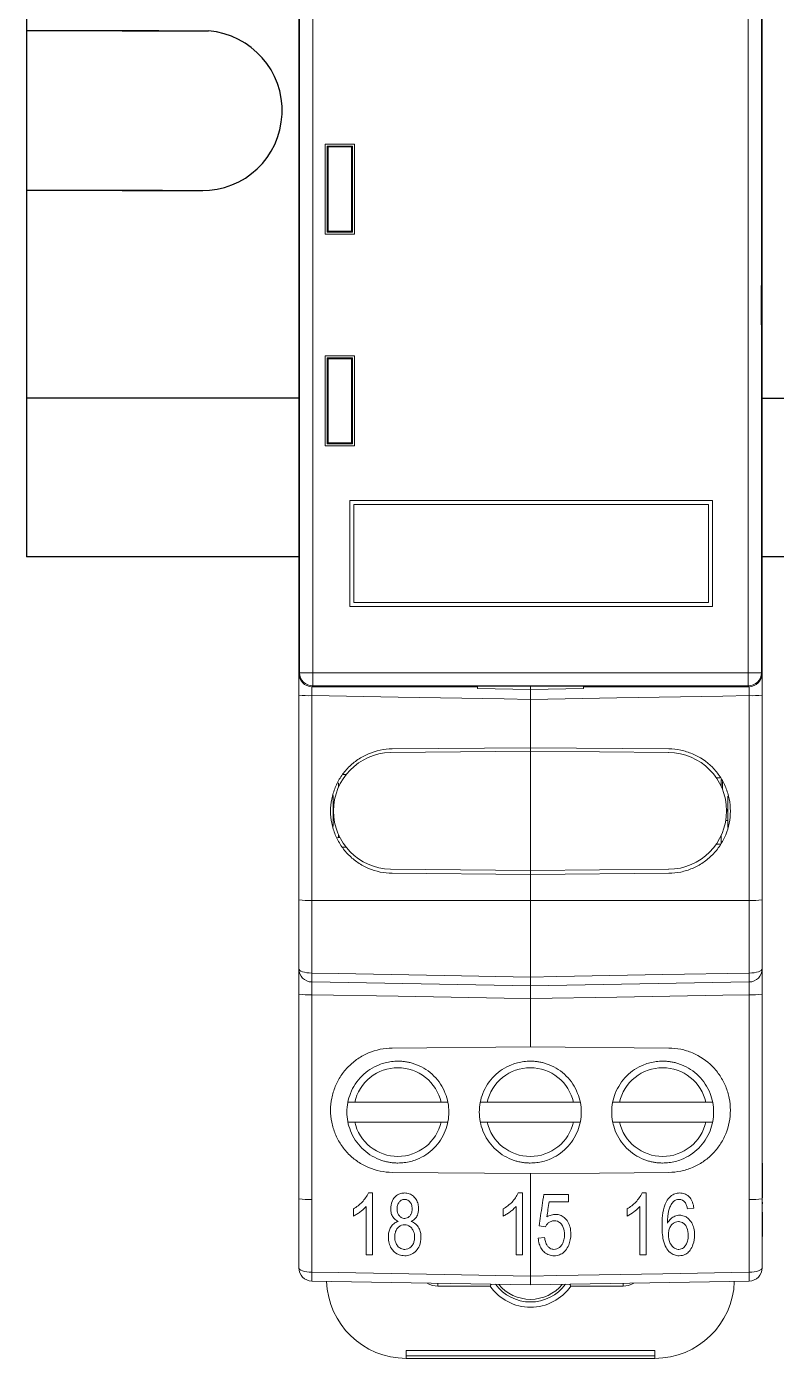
# Model space of a CAD drawing. Header units: millimetres. Extents: x -72 to 2978, y -1067 to 2817.
# Drawn here: x 61.5 to 89.8, y 1935.6 to 1985.9 of the extents above; entities that cross this region are included whole.
import ezdxf

# ---------------------------------------------------------------- set-up
doc = ezdxf.new("R2010")
doc.units = ezdxf.units.MM

msp = doc.modelspace()

# ---------------------------------------------------------------- linework, layer by layer
at = {"color": 7, "linetype": 'Continuous', "lineweight": 15}
for p, q in [((71.781, 2005.228), (71.781, 1961.428)), ((71.781, 2005.084), (71.781, 1961.572)), ((71.81, 1961.457), (71.81, 2005.199)), ((72.31, 2005.199), (72.31, 1961.457)), ((88.752, 1961.457), (88.752, 2005.199)), ((89.252, 2005.199), (89.252, 1961.457)), ((89.281, 1961.428), (89.281, 2005.228)), ((89.281, 1961.572), (89.281, 2005.084)), ((72.781, 1978.028), (72.781, 1981.428)), ((72.781, 1981.428), (73.881, 1981.428)), ((72.891, 1981.318), (72.856, 1981.353)), ((72.856, 1981.353), (72.856, 1978.103)), ((73.806, 1981.353), (72.856, 1981.353)), ((72.891, 1981.318), (72.891, 1978.138)), ((73.771, 1981.318), (72.891, 1981.318)), ((73.771, 1981.318), (73.806, 1981.353)), ((73.771, 1978.138), (73.771, 1981.318)), ((73.806, 1978.103), (73.806, 1981.353)), ((73.881, 1981.428), (73.881, 1978.028)), ((73.881, 1978.028), (72.781, 1978.028)), ((72.891, 1978.138), (72.856, 1978.103)), ((72.856, 1978.103), (73.806, 1978.103)), ((72.891, 1978.138), (73.771, 1978.138)), ((73.771, 1978.138), (73.806, 1978.103)), ((72.781, 1973.428), (73.881, 1973.428)), ((72.781, 1970.028), (72.781, 1973.428)), ((72.891, 1973.318), (72.856, 1973.353)), ((73.806, 1973.353), (72.856, 1973.353)), ((72.856, 1973.353), (72.856, 1970.103)), ((73.771, 1973.318), (72.891, 1973.318)), ((72.891, 1973.318), (72.891, 1970.138)), ((73.771, 1973.318), (73.806, 1973.353)), ((73.771, 1970.138), (73.771, 1973.318)), ((73.806, 1970.103), (73.806, 1973.353)), ((73.881, 1973.428), (73.881, 1970.028)), ((73.881, 1970.028), (72.781, 1970.028)), ((72.891, 1970.138), (72.856, 1970.103)), ((72.856, 1970.103), (73.806, 1970.103)), ((72.891, 1970.138), (73.771, 1970.138)), ((73.771, 1970.138), (73.806, 1970.103)), ((87.41, 1967.957), (73.71, 1967.957)), ((73.71, 1967.957), (73.71, 1963.957)), ((87.26, 1967.807), (73.86, 1967.807)), ((73.86, 1967.807), (73.86, 1964.107)), ((87.26, 1964.107), (87.26, 1967.807)), ((87.41, 1963.957), (87.41, 1967.957)), ((73.71, 1963.957), (87.41, 1963.957)), ((73.86, 1964.107), (87.26, 1964.107)), ((71.781, 1961.428), (71.81, 1961.457)), ((72.31, 1961.457), (71.81, 1961.457)), ((72.31, 1961.457), (88.752, 1961.457)), ((72.31, 1960.957), (72.31, 1961.457)), ((89.252, 1961.457), (88.752, 1961.457)), ((88.752, 1960.957), (88.752, 1961.457)), ((89.252, 1961.457), (89.281, 1961.428)), ((72.31, 1960.957), (72.281, 1960.928)), ((72.281, 1960.928), (78.531, 1960.928)), ((88.752, 1960.957), (72.31, 1960.957)), ((78.325, 1960.948), (78.325, 1960.938)), ((82.737, 1960.948), (78.325, 1960.948)), ((78.325, 1960.938), (78.325, 1960.948)), ((78.325, 1960.938), (78.531, 1960.938)), ((78.531, 1960.863), (78.531, 1960.948)), ((80.531, 1960.828), (78.531, 1960.863)), ((80.531, 1960.948), (80.531, 1960.828)), ((82.531, 1960.863), (80.531, 1960.828)), ((82.531, 1960.948), (82.531, 1960.863)), ((82.531, 1960.938), (82.737, 1960.938)), ((82.531, 1960.928), (88.781, 1960.928)), ((82.737, 1960.938), (82.737, 1960.948)), ((82.737, 1960.938), (82.737, 1960.948)), ((88.781, 1960.928), (88.752, 1960.957)), ((71.781, 1952.879), (71.781, 1960.608)), ((72.272, 1960.59), (72.272, 1952.855)), ((80.531, 1960.446), (80.531, 1958.623)), ((88.79, 1952.855), (88.79, 1960.59)), ((89.281, 1960.608), (89.281, 1952.879)), ((80.531, 1958.623), (75.31, 1958.578)), ((80.531, 1958.623), (85.751, 1958.578)), ((75.238, 1958.442), (80.531, 1958.488)), ((80.531, 1958.488), (80.531, 1953.984)), ((80.531, 1958.488), (85.75, 1958.443)), ((73.45, 1957.612), (73.569, 1957.61)), ((87.548, 1957.488), (87.679, 1957.488)), ((87.731, 1957.169), (87.731, 1957.417)), ((73.081, 1956.814), (73.081, 1955.64)), ((87.981, 1955.614), (87.981, 1956.79)), ((87.908, 1955.877), (87.981, 1955.878)), ((73.335, 1955.228), (73.237, 1955.228)), ((87.731, 1954.995), (87.731, 1955.303)), ((73.571, 1954.862), (73.44, 1954.86)), ((87.721, 1954.984), (87.548, 1954.984)), ((75.244, 1954.03), (80.531, 1953.984)), ((80.531, 1953.833), (75.31, 1953.878)), ((80.531, 1953.984), (85.75, 1954.029)), ((80.531, 1953.833), (85.751, 1953.878)), ((80.531, 1953.833), (80.531, 1952.848)), ((71.781, 1950.272), (71.781, 1952.879)), ((72.272, 1952.855), (80.531, 1952.848)), ((72.272, 1952.855), (72.272, 1950.109)), ((88.79, 1952.855), (80.531, 1952.848)), ((80.531, 1952.848), (80.531, 1949.96)), ((88.79, 1950.109), (88.79, 1952.855)), ((89.281, 1952.879), (89.281, 1950.272)), ((80.531, 1949.628), (72.272, 1949.772)), ((88.79, 1949.772), (80.531, 1949.628)), ((71.781, 1941.579), (71.781, 1949.308)), ((72.272, 1949.29), (72.272, 1941.555)), ((80.531, 1949.146), (80.531, 1947.323)), ((88.79, 1941.555), (88.79, 1949.29)), ((89.281, 1949.308), (89.281, 1941.579)), ((80.531, 1947.323), (75.31, 1947.278)), ((80.531, 1947.323), (85.751, 1947.278)), ((73.891, 1945.232), (77.156, 1945.232)), ((78.891, 1945.232), (82.156, 1945.232)), ((83.891, 1945.232), (87.156, 1945.232)), ((77.156, 1944.482), (73.891, 1944.482)), ((82.156, 1944.482), (78.891, 1944.482)), ((87.156, 1944.482), (83.891, 1944.482)), ((80.531, 1942.533), (75.31, 1942.578)), ((80.531, 1942.533), (80.531, 1941.548)), ((89.291, 1942.955), (89.281, 1942.955)), ((89.291, 1942.922), (89.281, 1942.922)), ((89.291, 1941.622), (89.291, 1942.922)), ((71.781, 1938.972), (71.781, 1941.579)), ((72.272, 1941.555), (72.272, 1938.809)), ((74.407, 1941.801), (74.563, 1941.801)), ((80.068, 1941.801), (80.224, 1941.801)), ((80.531, 1941.548), (80.531, 1938.66)), ((81.965, 1941.741), (81.965, 1941.471)), ((84.743, 1941.801), (84.899, 1941.801)), ((88.79, 1938.809), (88.79, 1941.555)), ((89.291, 1941.622), (89.281, 1941.622)), ((89.291, 1941.606), (89.281, 1941.606)), ((89.291, 1941.588), (89.281, 1941.588)), ((89.281, 1941.579), (89.281, 1938.972)), ((86.7, 1941.231), (86.46, 1941.201)), ((89.291, 1941.459), (89.281, 1941.459)), ((89.291, 1941.395), (89.281, 1941.395)), ((89.291, 1941.105), (89.281, 1941.105)), ((89.291, 1941.072), (89.281, 1941.072)), ((89.291, 1941.395), (89.291, 1941.459)), ((89.291, 1940.162), (89.291, 1941.072)), ((81.094, 1940.522), (80.854, 1940.557)), ((80.824, 1940.09), (81.064, 1940.12)), ((89.291, 1940.162), (89.281, 1940.162)), ((89.291, 1940.101), (89.281, 1940.101)), ((89.291, 1939.756), (89.281, 1939.756)), ((89.291, 1939.658), (89.281, 1939.658)), ((74.563, 1939.46), (74.323, 1939.46)), ((80.224, 1939.46), (79.984, 1939.46)), ((84.899, 1939.46), (84.659, 1939.46)), ((89.291, 1939.431), (89.281, 1939.431)), ((80.531, 1938.328), (72.272, 1938.472)), ((79.008, 1938.283), (77.031, 1938.283)), ((88.79, 1938.472), (80.531, 1938.328)), ((84.031, 1938.283), (82.054, 1938.283)), ((75.831, 1935.853), (85.231, 1935.853)), ((75.831, 1935.653), (75.831, 1935.853)), ((85.231, 1935.653), (75.831, 1935.653)), ((75.831, 1935.653), (75.831, 1935.553)), ((85.231, 1935.553), (75.831, 1935.553)), ((85.231, 1935.653), (85.231, 1935.853)), ((85.231, 1935.653), (85.231, 1935.553))]:
    msp.add_line(p, q, dxfattribs=at)
at = {"color": 6}
for p, q in [((61.501, 1994.828), (61.501, 1965.828)), ((71.781, 1971.828), (61.501, 1971.828)), ((71.781, 1965.828), (61.501, 1965.828))]:
    msp.add_line(p, q, dxfattribs=at)
at = {"color": 6, "linetype": 'ByBlock'}
for p, q in [((66.499, 1985.7), (61.501, 1985.7)), ((66.499, 1985.7), (68.373, 1985.7)), ((66.635, 1979.668), (61.501, 1979.668)), ((65.11, 1979.668), (68.161, 1979.668)), ((89.281, 1971.828), (95.435, 1971.828)), ((95.435, 1965.828), (89.281, 1965.828))]:
    msp.add_line(p, q, dxfattribs=at)
for p, q in [((65.11, 1985.7), (67.889, 1985.7)), ((71.781, 1976.084), (71.781, 1970.084)), ((89.281, 1970.084), (89.252, 1976.084))]:
    msp.add_line(p, q)
at = {"color": 102, "linetype": 'Continuous', "lineweight": 15}
for p, q in [((80.531, 1958.623), (80.531, 1958.488)), ((73.277, 1957.302), (73.277, 1957.127)), ((87.784, 1957.044), (87.784, 1957.344)), ((73.277, 1955.349), (73.277, 1955.228)), ((80.531, 1953.984), (80.531, 1953.833)), ((75.712, 1941.552), (75.843, 1941.552)), ((86.205, 1941.553), (86.095, 1941.553)), ((77.031, 1938.283), (77.031, 1938.389)), ((84.031, 1938.389), (84.031, 1938.283))]:
    msp.add_line(p, q, dxfattribs=at)
at = {"color": 7, "linetype": 'Continuous', "lineweight": 15, "flags": 128}
for points in [[(80.531, 1960.446), (79.531, 1960.464), (75.532, 1960.533), (72.272, 1960.59)], [(88.79, 1960.59), (87.79, 1960.573), (83.791, 1960.503), (80.531, 1960.446)], [(72.272, 1950.109), (72.176, 1950.112), (72.084, 1950.122), (71.999, 1950.137), (71.924, 1950.158), (71.863, 1950.182), (71.818, 1950.21), (71.79, 1950.241), (71.781, 1950.272)], [(72.272, 1950.109), (73.272, 1950.091), (77.271, 1950.018), (80.531, 1949.96)], [(80.531, 1949.96), (81.531, 1949.978), (85.53, 1950.05), (88.79, 1950.109)], [(89.281, 1950.272), (89.272, 1950.241), (89.244, 1950.21), (89.198, 1950.182), (89.138, 1950.158), (89.063, 1950.137), (88.978, 1950.122), (88.886, 1950.112), (88.79, 1950.109)], [(80.531, 1949.146), (79.531, 1949.164), (75.532, 1949.233), (72.272, 1949.29)], [(88.79, 1949.29), (87.79, 1949.273), (83.791, 1949.203), (80.531, 1949.146)], [(80.531, 1942.533), (83.14, 1942.555), (85.751, 1942.578)], [(72.272, 1938.809), (72.176, 1938.812), (72.084, 1938.822), (71.999, 1938.837), (71.924, 1938.858), (71.863, 1938.882), (71.818, 1938.91), (71.79, 1938.941), (71.781, 1938.972)], [(72.272, 1938.809), (73.272, 1938.791), (77.271, 1938.718), (80.531, 1938.66)], [(80.531, 1938.66), (81.531, 1938.678), (85.53, 1938.75), (88.79, 1938.809)], [(88.79, 1938.809), (88.886, 1938.812), (88.978, 1938.822), (89.063, 1938.837), (89.138, 1938.858), (89.198, 1938.882), (89.244, 1938.91), (89.272, 1938.941), (89.281, 1938.972)]]:
    msp.add_lwpolyline(points, dxfattribs=at)
at = {"color": 6, "linetype": 'ByBlock'}
msp.add_arc((68.131, 1982.689), 3.021, 269.4277, 85.4019, dxfattribs=at)
at = {"color": 7, "linetype": 'Continuous', "lineweight": 15}
for centre, radius, start, end in [((72.31, 1961.457), 0.5, 180.0016, 269.9983), ((88.752, 1961.457), 0.5, 270.0017, 359.9984), ((72.151, 1964.012), 3.424, 263.7965, 272.0287), ((88.911, 1964.012), 3.424, 267.9713, 276.2035), ((85.731, 1956.236), 2.207, 270.5, 89.5), ((72.151, 1955.417), 2.565, 261.7006, 272.7065), ((88.911, 1955.417), 2.565, 267.2935, 278.2994), ((72.281, 1950.272), 0.5, 180, 269), ((78.086, 1949.94), 5.816, 178.3416, 181.6584), ((88.781, 1950.272), 0.5, 271, 0), ((82.976, 1949.94), 5.816, 358.3416, 1.6584), ((72.151, 1952.713), 3.425, 263.7973, 272.0285), ((88.911, 1952.713), 3.425, 267.9715, 276.2027), ((72.151, 1944.116), 2.564, 261.6988, 272.708), ((88.911, 1944.116), 2.564, 267.292, 278.3012), ((72.281, 1938.972), 0.5, 180, 269), ((78.086, 1938.64), 5.816, 178.3416, 181.6584), ((88.781, 1938.972), 0.5, 271, 0), ((82.976, 1938.64), 5.816, 358.3416, 1.6584), ((75.831, 1938.553), 3, 181.7547, 270), ((80.531, 1939.333), 1.85, 214.5739, 325.4261), ((80.531, 1939.333), 1.65, 216.5266, 323.4734), ((80.531, 1939.333), 1.55, 219.4127, 320.5873), ((85.231, 1938.553), 3, 270, 358.2335)]:
    msp.add_arc(centre, radius, start, end, dxfattribs=at)
at = {"color": 102, "linetype": 'Continuous', "lineweight": 15}
for centre, start, end in [((77.031, 1939.083), 240.7879, 270), ((84.031, 1939.083), 270, 298.966)]:
    msp.add_arc(centre, 0.8, start, end, dxfattribs=at)
at = {"color": 7, "linetype": 'Continuous', "lineweight": 15}
for centre, major_axis, ratio, start_param, end_param in [((72.281, 1961.428), (-0.354, -0.354), 0.999973, 5.497801, 7.06857), ((88.781, 1961.428), (0.354, -0.354), 0.999973, 5.497801, 7.06857), ((75.297, 1956.236), (-1.412, 1.697), 0.999163, 5.615437, 8.706415), ((87.781, 1956.177), (0.142, 0.144), 0.975618, 5.503958, 6.182554)]:
    msp.add_ellipse(centre, major_axis=major_axis, ratio=ratio, start_param=start_param, end_param=end_param, dxfattribs=at)
for points, knots in [([(71.781, 1961.428), (71.781, 1961.365), (71.781, 1961.237), (71.781, 1960.943), (71.781, 1960.72), (71.781, 1960.608)], [0, 0, 0, 0, 0.322195, 0.661098, 1, 1, 1, 1]), ([(89.281, 1960.608), (89.281, 1960.67), (89.281, 1960.843), (89.281, 1961.109), (89.281, 1961.332), (89.281, 1961.405), (89.281, 1961.428)], [0, 0, 0, 0, 0.183153, 0.515053, 0.846973, 1, 1, 1, 1]), ([(80.531, 1960.838), (80.531, 1960.832), (80.531, 1960.8), (80.531, 1960.696), (80.531, 1960.564), (80.531, 1960.477), (80.531, 1960.446)], [0, 0, 0, 0, 0.087417, 0.44514, 0.802841, 1, 1, 1, 1]), ([(80.531, 1960.446), (80.531, 1960.502), (80.531, 1960.613), (80.531, 1960.753), (80.531, 1960.812), (80.531, 1960.838)], [0, 0, 0, 0, 0.359008, 0.718015, 1, 1, 1, 1]), ([(75.31, 1953.878), (75.006, 1953.881), (74.698, 1953.944), (74.277, 1954.122), (74.142, 1954.195), (73.887, 1954.367), (73.77, 1954.465), (73.555, 1954.681), (73.457, 1954.802), (73.288, 1955.056), (73.217, 1955.191), (73.1, 1955.474), (73.055, 1955.622), (72.996, 1955.921), (72.981, 1956.073), (72.981, 1956.381), (72.996, 1956.533), (73.055, 1956.832), (73.099, 1956.98), (73.216, 1957.263), (73.287, 1957.398), (73.455, 1957.652), (73.554, 1957.773), (73.768, 1957.99), (73.885, 1958.087), (74.139, 1958.259), (74.275, 1958.333), (74.695, 1958.511), (75.002, 1958.575), (75.31, 1958.578)], [0, 0, 0, 0, 0.125, 0.125, 0.1875, 0.1875, 0.25, 0.25, 0.3125, 0.3125, 0.375, 0.375, 0.4375, 0.4375, 0.5, 0.5, 0.5625, 0.5625, 0.625, 0.625, 0.6875, 0.6875, 0.75, 0.75, 0.8125, 0.8125, 0.875, 0.875, 1, 1, 1, 1]), ([(85.751, 1953.878), (85.906, 1953.879), (86.058, 1953.896), (86.356, 1953.958), (86.504, 1954.004), (86.787, 1954.123), (86.92, 1954.196), (87.174, 1954.367), (87.293, 1954.466), (87.508, 1954.683), (87.604, 1954.801), (87.774, 1955.057), (87.846, 1955.193), (88.02, 1955.616), (88.081, 1955.923), (88.081, 1956.38), (88.066, 1956.535), (88.006, 1956.835), (87.962, 1956.98), (87.846, 1957.263), (87.773, 1957.4), (87.605, 1957.654), (87.509, 1957.772), (87.184, 1958.101), (86.928, 1958.274), (86.503, 1958.453), (86.358, 1958.498), (86.059, 1958.56), (85.904, 1958.577), (85.751, 1958.578)], [0, 0, 0, 0, 0.0625, 0.0625, 0.125, 0.125, 0.1875, 0.1875, 0.25, 0.25, 0.3125, 0.3125, 0.375, 0.375, 0.5, 0.5, 0.5625, 0.5625, 0.625, 0.625, 0.6875, 0.6875, 0.75, 0.75, 0.875, 0.875, 0.9375, 0.9375, 1, 1, 1, 1]), ([(71.781, 1950.272), (71.781, 1950.272), (71.781, 1950.169), (71.781, 1949.903), (71.781, 1949.797), (71.781, 1949.563), (71.781, 1949.437), (71.781, 1949.308)], [0, 0, 0, 0, 0.5, 0.5, 0.75, 0.75, 1, 1, 1, 1]), ([(89.281, 1949.308), (89.281, 1949.566), (89.281, 1949.815), (89.281, 1950.081), (89.281, 1950.151), (89.281, 1950.247), (89.281, 1950.272), (89.281, 1950.272)], [0, 0, 0, 0, 0.5, 0.5, 0.75, 0.75, 1, 1, 1, 1]), ([(72.272, 1949.29), (72.27, 1949.419), (72.269, 1949.543), (72.269, 1949.721), (72.27, 1949.772), (72.272, 1949.772)], [0, 0, 0, 0, 0.5, 0.5, 1, 1, 1, 1]), ([(80.531, 1949.96), (80.531, 1949.862), (80.531, 1949.778), (80.531, 1949.661), (80.531, 1949.628), (80.531, 1949.628)], [0, 0, 0, 0, 0.5, 0.5, 1, 1, 1, 1]), ([(80.531, 1949.628), (80.531, 1949.628), (80.531, 1949.66), (80.531, 1949.778), (80.531, 1949.862), (80.531, 1949.96)], [0, 0, 0, 0, 0.5, 0.5, 1, 1, 1, 1]), ([(80.531, 1949.628), (80.531, 1949.628), (80.531, 1949.577), (80.531, 1949.4), (80.531, 1949.275), (80.531, 1949.146)], [0, 0, 0, 0, 0.5, 0.5, 1, 1, 1, 1]), ([(80.531, 1949.146), (80.531, 1949.275), (80.531, 1949.399), (80.531, 1949.576), (80.531, 1949.628), (80.531, 1949.628)], [0, 0, 0, 0, 0.5, 0.5, 1, 1, 1, 1]), ([(88.79, 1949.772), (88.792, 1949.772), (88.793, 1949.721), (88.793, 1949.544), (88.792, 1949.419), (88.79, 1949.29)], [0, 0, 0, 0, 0.5, 0.5, 1, 1, 1, 1]), ([(75.31, 1942.578), (75.006, 1942.581), (74.698, 1942.644), (74.277, 1942.822), (74.142, 1942.895), (73.887, 1943.067), (73.77, 1943.165), (73.555, 1943.381), (73.457, 1943.502), (73.288, 1943.756), (73.217, 1943.891), (73.1, 1944.174), (73.055, 1944.322), (72.996, 1944.621), (72.981, 1944.773), (72.981, 1945.081), (72.996, 1945.233), (73.055, 1945.532), (73.099, 1945.68), (73.216, 1945.963), (73.287, 1946.098), (73.455, 1946.352), (73.554, 1946.473), (73.768, 1946.69), (73.885, 1946.787), (74.139, 1946.959), (74.275, 1947.033), (74.695, 1947.211), (75.002, 1947.275), (75.31, 1947.278)], [0, 0, 0, 0, 0.125, 0.125, 0.1875, 0.1875, 0.25, 0.25, 0.3125, 0.3125, 0.375, 0.375, 0.4375, 0.4375, 0.5, 0.5, 0.5625, 0.5625, 0.625, 0.625, 0.6875, 0.6875, 0.75, 0.75, 0.8125, 0.8125, 0.875, 0.875, 1, 1, 1, 1]), ([(85.751, 1942.578), (85.906, 1942.579), (86.058, 1942.596), (86.356, 1942.658), (86.504, 1942.704), (86.787, 1942.823), (86.92, 1942.896), (87.174, 1943.067), (87.293, 1943.166), (87.508, 1943.383), (87.604, 1943.501), (87.774, 1943.757), (87.846, 1943.893), (88.02, 1944.316), (88.081, 1944.623), (88.081, 1945.08), (88.066, 1945.235), (88.006, 1945.535), (87.962, 1945.68), (87.846, 1945.963), (87.773, 1946.1), (87.605, 1946.354), (87.509, 1946.472), (87.184, 1946.801), (86.928, 1946.974), (86.503, 1947.153), (86.358, 1947.198), (86.059, 1947.26), (85.904, 1947.277), (85.751, 1947.278)], [0, 0, 0, 0, 0.0625, 0.0625, 0.125, 0.125, 0.1875, 0.1875, 0.25, 0.25, 0.3125, 0.3125, 0.375, 0.375, 0.5, 0.5, 0.5625, 0.5625, 0.625, 0.625, 0.6875, 0.6875, 0.75, 0.75, 0.875, 0.875, 0.9375, 0.9375, 1, 1, 1, 1]), ([(75.523, 1942.932), (75.474, 1942.933), (75.378, 1942.935), (75.233, 1942.952), (75.091, 1942.978), (74.951, 1943.016), (74.736, 1943.092), (74.459, 1943.236), (74.153, 1943.486), (73.902, 1943.792), (73.726, 1944.134), (73.62, 1944.493), (73.587, 1944.856), (73.62, 1945.219), (73.726, 1945.579), (73.902, 1945.921), (74.153, 1946.227), (74.458, 1946.477), (74.765, 1946.635), (75.043, 1946.726), (75.281, 1946.773), (75.442, 1946.779), (75.523, 1946.782)], [0, 0, 0, 0, 0.024176, 0.048139, 0.072026, 0.095974, 0.120121, 0.185059, 0.250086, 0.315023, 0.38005, 0.439993, 0.500024, 0.559968, 0.619999, 0.684937, 0.749963, 0.814901, 0.879927, 0.92, 0.95981, 1, 1, 1, 1]), ([(75.523, 1946.532), (75.144, 1946.532), (74.776, 1946.403), (74.183, 1945.931), (73.976, 1945.601), (73.891, 1945.232)], [0, 0, 0, 0, 0.5, 0.5, 1, 1, 1, 1]), ([(75.523, 1946.782), (75.572, 1946.78), (75.669, 1946.778), (75.813, 1946.761), (75.955, 1946.735), (76.095, 1946.697), (76.31, 1946.621), (76.588, 1946.477), (76.893, 1946.227), (77.144, 1945.921), (77.32, 1945.579), (77.426, 1945.22), (77.459, 1944.857), (77.426, 1944.494), (77.321, 1944.134), (77.144, 1943.792), (76.894, 1943.486), (76.588, 1943.236), (76.281, 1943.078), (76.003, 1942.987), (75.765, 1942.94), (75.604, 1942.934), (75.523, 1942.932)], [0, 0, 0, 0, 0.024176, 0.048139, 0.072026, 0.095974, 0.120121, 0.185059, 0.250086, 0.315023, 0.38005, 0.439993, 0.500024, 0.559968, 0.619999, 0.684937, 0.749963, 0.814901, 0.879927, 0.92, 0.95981, 1, 1, 1, 1]), ([(77.156, 1945.232), (77.071, 1945.601), (76.863, 1945.931), (76.27, 1946.403), (75.902, 1946.532), (75.523, 1946.532)], [0, 0, 0, 0, 0.5, 0.5, 1, 1, 1, 1]), ([(80.523, 1942.932), (80.474, 1942.933), (80.378, 1942.935), (80.233, 1942.952), (80.091, 1942.978), (79.951, 1943.016), (79.736, 1943.092), (79.459, 1943.236), (79.153, 1943.486), (78.902, 1943.792), (78.726, 1944.134), (78.62, 1944.493), (78.587, 1944.856), (78.62, 1945.219), (78.726, 1945.579), (78.902, 1945.921), (79.153, 1946.227), (79.458, 1946.477), (79.765, 1946.635), (80.043, 1946.726), (80.281, 1946.773), (80.442, 1946.779), (80.523, 1946.782)], [0, 0, 0, 0, 0.024176, 0.048139, 0.072026, 0.095974, 0.120121, 0.185059, 0.250086, 0.315023, 0.38005, 0.439993, 0.500024, 0.559968, 0.619999, 0.684937, 0.749963, 0.814901, 0.879927, 0.92, 0.95981, 1, 1, 1, 1]), ([(80.523, 1946.532), (80.144, 1946.532), (79.776, 1946.403), (79.183, 1945.931), (78.976, 1945.601), (78.891, 1945.232)], [0, 0, 0, 0, 0.5, 0.5, 1, 1, 1, 1]), ([(80.523, 1946.782), (80.572, 1946.78), (80.669, 1946.778), (80.813, 1946.761), (80.955, 1946.735), (81.095, 1946.697), (81.31, 1946.621), (81.588, 1946.477), (81.893, 1946.227), (82.144, 1945.921), (82.32, 1945.579), (82.426, 1945.22), (82.459, 1944.857), (82.426, 1944.494), (82.321, 1944.134), (82.144, 1943.792), (81.894, 1943.486), (81.588, 1943.236), (81.281, 1943.078), (81.003, 1942.987), (80.765, 1942.94), (80.604, 1942.934), (80.523, 1942.932)], [0, 0, 0, 0, 0.024176, 0.048139, 0.072026, 0.095974, 0.120121, 0.185059, 0.250086, 0.315023, 0.38005, 0.439993, 0.500024, 0.559968, 0.619999, 0.684937, 0.749963, 0.814901, 0.879927, 0.92, 0.95981, 1, 1, 1, 1]), ([(82.156, 1945.232), (82.071, 1945.601), (81.863, 1945.931), (81.27, 1946.403), (80.902, 1946.532), (80.523, 1946.532)], [0, 0, 0, 0, 0.5, 0.5, 1, 1, 1, 1]), ([(85.523, 1942.932), (85.474, 1942.933), (85.378, 1942.935), (85.233, 1942.952), (85.091, 1942.978), (84.951, 1943.016), (84.736, 1943.092), (84.459, 1943.236), (84.153, 1943.486), (83.902, 1943.792), (83.726, 1944.134), (83.62, 1944.493), (83.587, 1944.856), (83.62, 1945.219), (83.726, 1945.579), (83.902, 1945.921), (84.153, 1946.227), (84.458, 1946.477), (84.765, 1946.635), (85.043, 1946.726), (85.281, 1946.773), (85.442, 1946.779), (85.523, 1946.782)], [0, 0, 0, 0, 0.024176, 0.048139, 0.072026, 0.095974, 0.120121, 0.185059, 0.250086, 0.315023, 0.38005, 0.439993, 0.500024, 0.559968, 0.619999, 0.684937, 0.749963, 0.814901, 0.879927, 0.92, 0.95981, 1, 1, 1, 1]), ([(85.523, 1946.532), (85.144, 1946.532), (84.776, 1946.403), (84.183, 1945.931), (83.976, 1945.601), (83.891, 1945.232)], [0, 0, 0, 0, 0.5, 0.5, 1, 1, 1, 1]), ([(85.523, 1946.782), (85.572, 1946.78), (85.669, 1946.778), (85.813, 1946.761), (85.955, 1946.735), (86.095, 1946.697), (86.31, 1946.621), (86.588, 1946.477), (86.893, 1946.227), (87.144, 1945.921), (87.32, 1945.579), (87.426, 1945.22), (87.459, 1944.857), (87.426, 1944.494), (87.321, 1944.134), (87.144, 1943.792), (86.894, 1943.486), (86.588, 1943.236), (86.281, 1943.078), (86.003, 1942.987), (85.765, 1942.94), (85.604, 1942.934), (85.523, 1942.932)], [0, 0, 0, 0, 0.024176, 0.048139, 0.072026, 0.095974, 0.120121, 0.185059, 0.250086, 0.315023, 0.38005, 0.439993, 0.500024, 0.559968, 0.619999, 0.684937, 0.749963, 0.814901, 0.879927, 0.92, 0.95981, 1, 1, 1, 1]), ([(87.156, 1945.232), (87.071, 1945.601), (86.863, 1945.931), (86.27, 1946.403), (85.902, 1946.532), (85.523, 1946.532)], [0, 0, 0, 0, 0.5, 0.5, 1, 1, 1, 1]), ([(73.891, 1944.482), (73.976, 1944.112), (74.183, 1943.782), (74.776, 1943.31), (75.144, 1943.182), (75.523, 1943.182)], [0, 0, 0, 0, 0.5, 0.5, 1, 1, 1, 1]), ([(75.523, 1943.182), (75.902, 1943.182), (76.27, 1943.31), (76.863, 1943.782), (77.071, 1944.112), (77.156, 1944.482)], [0, 0, 0, 0, 0.5, 0.5, 1, 1, 1, 1]), ([(78.891, 1944.482), (78.976, 1944.112), (79.183, 1943.782), (79.776, 1943.31), (80.144, 1943.182), (80.523, 1943.182)], [0, 0, 0, 0, 0.5, 0.5, 1, 1, 1, 1]), ([(80.523, 1943.182), (80.902, 1943.182), (81.27, 1943.31), (81.863, 1943.782), (82.071, 1944.112), (82.156, 1944.482)], [0, 0, 0, 0, 0.5, 0.5, 1, 1, 1, 1]), ([(83.891, 1944.482), (83.976, 1944.112), (84.183, 1943.782), (84.776, 1943.31), (85.144, 1943.182), (85.523, 1943.182)], [0, 0, 0, 0, 0.5, 0.5, 1, 1, 1, 1]), ([(85.523, 1943.182), (85.902, 1943.182), (86.27, 1943.31), (86.863, 1943.782), (87.071, 1944.112), (87.156, 1944.482)], [0, 0, 0, 0, 0.5, 0.5, 1, 1, 1, 1]), ([(74.407, 1941.801), (74.352, 1941.674), (74.268, 1941.558), (74.173, 1941.458), (74.124, 1941.407), (74.072, 1941.361), (74.017, 1941.318), (73.961, 1941.275), (73.902, 1941.237), (73.842, 1941.201)], [0, 0, 0, 0, 0.500335, 0.500335, 0.500335, 0.750302, 0.750302, 0.750302, 1, 1, 1, 1]), ([(74.563, 1939.46), (74.563, 1939.552), (74.563, 1939.739), (74.563, 1940.025), (74.563, 1940.32), (74.563, 1940.708), (74.563, 1941.202), (74.563, 1941.596), (74.563, 1941.801)], [0, 0, 0, 0, 0.12047, 0.243906, 0.37041, 0.500076, 0.740119, 1, 1, 1, 1]), ([(75.776, 1941.801), (75.756, 1941.8), (75.737, 1941.8), (75.717, 1941.798), (75.661, 1941.793), (75.606, 1941.777), (75.555, 1941.752), (75.498, 1941.725), (75.447, 1941.684), (75.404, 1941.637), (75.362, 1941.591), (75.328, 1941.536), (75.303, 1941.478), (75.267, 1941.392), (75.255, 1941.296), (75.253, 1941.204)], [0, 0, 0, 0, 0.065755, 0.065755, 0.065755, 0.254168, 0.254168, 0.254168, 0.468613, 0.468613, 0.468613, 0.681703, 0.681703, 0.681703, 1, 1, 1, 1]), ([(75.493, 1941.21), (75.494, 1941.239), (75.496, 1941.268), (75.501, 1941.296), (75.508, 1941.333), (75.52, 1941.37), (75.538, 1941.403), (75.556, 1941.438), (75.581, 1941.469), (75.61, 1941.496), (75.633, 1941.516), (75.659, 1941.533), (75.688, 1941.545), (75.716, 1941.556), (75.747, 1941.559), (75.777, 1941.561)], [0, 0, 0, 0, 0.17141, 0.17141, 0.17141, 0.399207, 0.399207, 0.399207, 0.634505, 0.634505, 0.634505, 0.81784, 0.81784, 0.81784, 1, 1, 1, 1]), ([(76.304, 1941.194), (76.303, 1941.257), (76.298, 1941.32), (76.283, 1941.381), (76.268, 1941.443), (76.243, 1941.502), (76.21, 1941.556), (76.182, 1941.6), (76.148, 1941.641), (76.109, 1941.676), (76.064, 1941.717), (76.011, 1941.751), (75.954, 1941.771), (75.897, 1941.791), (75.836, 1941.799), (75.776, 1941.801)], [0, 0, 0, 0, 0.210197, 0.210197, 0.210197, 0.421737, 0.421737, 0.421737, 0.596064, 0.596064, 0.596064, 0.799645, 0.799645, 0.799645, 1, 1, 1, 1]), ([(75.777, 1941.561), (75.792, 1941.56), (75.808, 1941.559), (75.823, 1941.556), (75.848, 1941.552), (75.873, 1941.543), (75.896, 1941.53), (75.923, 1941.514), (75.948, 1941.492), (75.97, 1941.469), (75.995, 1941.44), (76.016, 1941.407), (76.031, 1941.372), (76.055, 1941.317), (76.062, 1941.255), (76.064, 1941.195)], [0, 0, 0, 0, 0.087293, 0.087293, 0.087293, 0.237061, 0.237061, 0.237061, 0.423087, 0.423087, 0.423087, 0.645352, 0.645352, 0.645352, 1, 1, 1, 1]), ([(80.068, 1941.801), (80.013, 1941.674), (79.929, 1941.558), (79.833, 1941.458), (79.785, 1941.407), (79.733, 1941.361), (79.677, 1941.317), (79.622, 1941.275), (79.563, 1941.237), (79.503, 1941.201)], [0, 0, 0, 0, 0.500723, 0.500723, 0.500723, 0.750495, 0.750495, 0.750495, 1, 1, 1, 1]), ([(80.224, 1939.46), (80.224, 1939.553), (80.224, 1939.741), (80.224, 1940.029), (80.224, 1940.323), (80.224, 1940.711), (80.224, 1941.204), (80.224, 1941.599), (80.224, 1941.801)], [0, 0, 0, 0, 0.121699, 0.245558, 0.371651, 0.500046, 0.743449, 1, 1, 1, 1]), ([(81.034, 1941.741), (81.014, 1941.604), (80.973, 1941.335), (80.913, 1940.941), (80.873, 1940.683), (80.854, 1940.557)], [0, 0, 0, 0, 0.345187, 0.678452, 1, 1, 1, 1]), ([(81.965, 1941.741), (81.806, 1941.741), (81.496, 1941.741), (81.186, 1941.741), (81.034, 1941.741)], [0, 0, 0, 0, 0.512391, 1, 1, 1, 1]), ([(84.743, 1941.801), (84.688, 1941.674), (84.605, 1941.558), (84.509, 1941.459), (84.461, 1941.408), (84.408, 1941.361), (84.353, 1941.318), (84.298, 1941.275), (84.239, 1941.237), (84.179, 1941.201)], [0, 0, 0, 0, 0.499499, 0.499499, 0.499499, 0.749886, 0.749886, 0.749886, 1, 1, 1, 1]), ([(84.899, 1939.46), (84.899, 1939.552), (84.899, 1939.74), (84.899, 1940.027), (84.899, 1940.321), (84.899, 1940.709), (84.899, 1941.203), (84.899, 1941.597), (84.899, 1941.801)], [0, 0, 0, 0, 0.121062, 0.244704, 0.37101, 0.50006, 0.741832, 1, 1, 1, 1]), ([(86.169, 1941.801), (86.136, 1941.8), (86.103, 1941.798), (86.07, 1941.792), (86.015, 1941.783), (85.961, 1941.763), (85.912, 1941.736), (85.843, 1941.697), (85.783, 1941.64), (85.733, 1941.579), (85.684, 1941.517), (85.644, 1941.447), (85.615, 1941.374), (85.561, 1941.238), (85.534, 1941.092), (85.519, 1940.947), (85.505, 1940.817), (85.501, 1940.686), (85.5, 1940.556)], [0, 0, 0, 0, 0.061961, 0.061961, 0.061961, 0.167905, 0.167905, 0.167905, 0.319669, 0.319669, 0.319669, 0.470138, 0.470138, 0.470138, 0.749646, 0.749646, 0.749646, 1, 1, 1, 1]), ([(85.814, 1941.308), (85.825, 1941.33), (85.837, 1941.351), (85.849, 1941.372), (85.875, 1941.415), (85.906, 1941.454), (85.944, 1941.487), (85.97, 1941.51), (86.002, 1941.529), (86.035, 1941.542), (86.068, 1941.555), (86.104, 1941.56), (86.139, 1941.561)], [0, 0, 0, 0, 0.167214, 0.167214, 0.167214, 0.508977, 0.508977, 0.508977, 0.755073, 0.755073, 0.755073, 1, 1, 1, 1]), ([(86.139, 1941.561), (86.171, 1941.56), (86.202, 1941.556), (86.232, 1941.546), (86.263, 1941.535), (86.292, 1941.518), (86.317, 1941.497), (86.334, 1941.483), (86.348, 1941.468), (86.363, 1941.452)], [0, 0, 0, 0, 0.366478, 0.366478, 0.366478, 0.749796, 0.749796, 0.749796, 1, 1, 1, 1]), ([(86.7, 1941.231), (86.696, 1941.267), (86.691, 1941.303), (86.683, 1941.339), (86.667, 1941.413), (86.641, 1941.487), (86.603, 1941.552), (86.576, 1941.598), (86.543, 1941.64), (86.503, 1941.676), (86.458, 1941.717), (86.405, 1941.75), (86.347, 1941.771), (86.291, 1941.792), (86.229, 1941.799), (86.169, 1941.801)], [0, 0, 0, 0, 0.126815, 0.126815, 0.126815, 0.392507, 0.392507, 0.392507, 0.576716, 0.576716, 0.576716, 0.789851, 0.789851, 0.789851, 1, 1, 1, 1]), ([(73.842, 1940.931), (73.888, 1940.952), (73.933, 1940.976), (73.976, 1941.003), (74.019, 1941.029), (74.06, 1941.058), (74.1, 1941.088), (74.14, 1941.118), (74.18, 1941.149), (74.217, 1941.183), (74.255, 1941.216), (74.29, 1941.253), (74.323, 1941.291)], [0, 0, 0, 0, 0.251365, 0.251365, 0.251365, 0.500161, 0.500161, 0.500161, 0.749907, 0.749907, 0.749907, 1, 1, 1, 1]), ([(73.842, 1941.201), (73.842, 1941.155), (73.842, 1941.065), (73.842, 1940.975), (73.842, 1940.931)], [0, 0, 0, 0, 0.506558, 1, 1, 1, 1]), ([(74.323, 1941.291), (74.323, 1941.182), (74.323, 1940.966), (74.323, 1940.648), (74.323, 1940.338), (74.323, 1940.037), (74.323, 1939.745), (74.323, 1939.554), (74.323, 1939.46)], [0, 0, 0, 0, 0.176706, 0.34924, 0.517713, 0.682244, 0.84296, 1, 1, 1, 1]), ([(75.253, 1941.204), (75.254, 1941.175), (75.255, 1941.146), (75.258, 1941.117), (75.264, 1941.058), (75.279, 1940.999), (75.305, 1940.945), (75.326, 1940.901), (75.355, 1940.861), (75.389, 1940.827), (75.43, 1940.785), (75.482, 1940.754), (75.534, 1940.728)], [0, 0, 0, 0, 0.14643, 0.14643, 0.14643, 0.452509, 0.452509, 0.452509, 0.699952, 0.699952, 0.699952, 1, 1, 1, 1]), ([(75.78, 1940.841), (75.768, 1940.841), (75.756, 1940.842), (75.743, 1940.843), (75.717, 1940.846), (75.69, 1940.854), (75.666, 1940.867), (75.634, 1940.883), (75.605, 1940.907), (75.582, 1940.934), (75.558, 1940.961), (75.539, 1940.993), (75.526, 1941.026), (75.502, 1941.084), (75.496, 1941.148), (75.493, 1941.21)], [0, 0, 0, 0, 0.069061, 0.069061, 0.069061, 0.223285, 0.223285, 0.223285, 0.430526, 0.430526, 0.430526, 0.636363, 0.636363, 0.636363, 1, 1, 1, 1]), ([(76.064, 1941.195), (76.063, 1941.162), (76.061, 1941.129), (76.055, 1941.098), (76.048, 1941.061), (76.035, 1941.026), (76.018, 1940.994), (76, 1940.961), (75.977, 1940.932), (75.95, 1940.907), (75.927, 1940.886), (75.9, 1940.869), (75.871, 1940.857), (75.843, 1940.846), (75.811, 1940.842), (75.78, 1940.841)], [0, 0, 0, 0, 0.192679, 0.192679, 0.192679, 0.412146, 0.412146, 0.412146, 0.630474, 0.630474, 0.630474, 0.815594, 0.815594, 0.815594, 1, 1, 1, 1]), ([(76.026, 1940.728), (76.036, 1940.733), (76.047, 1940.738), (76.057, 1940.744), (76.101, 1940.767), (76.142, 1940.797), (76.176, 1940.833), (76.211, 1940.869), (76.239, 1940.912), (76.259, 1940.957), (76.292, 1941.03), (76.302, 1941.114), (76.304, 1941.194)], [0, 0, 0, 0, 0.059796, 0.059796, 0.059796, 0.317434, 0.317434, 0.317434, 0.575857, 0.575857, 0.575857, 1, 1, 1, 1]), ([(79.503, 1940.931), (79.549, 1940.952), (79.594, 1940.976), (79.637, 1941.003), (79.68, 1941.029), (79.721, 1941.058), (79.761, 1941.088), (79.802, 1941.118), (79.841, 1941.149), (79.878, 1941.183), (79.916, 1941.217), (79.951, 1941.253), (79.984, 1941.291)], [0, 0, 0, 0, 0.251528, 0.251528, 0.251528, 0.500487, 0.500487, 0.500487, 0.750071, 0.750071, 0.750071, 1, 1, 1, 1]), ([(79.503, 1941.201), (79.503, 1941.155), (79.503, 1941.065), (79.503, 1940.975), (79.503, 1940.931)], [0, 0, 0, 0, 0.503066, 1, 1, 1, 1]), ([(79.984, 1941.291), (79.984, 1941.185), (79.984, 1940.977), (79.984, 1940.67), (79.984, 1940.313), (79.984, 1939.909), (79.984, 1939.608), (79.984, 1939.46)], [0, 0, 0, 0, 0.170808, 0.337447, 0.499991, 0.753266, 1, 1, 1, 1]), ([(81.149, 1940.9), (81.163, 1940.994), (81.192, 1941.184), (81.221, 1941.374), (81.236, 1941.471)], [0, 0, 0, 0, 0.493551, 1, 1, 1, 1]), ([(81.491, 1940.991), (81.432, 1940.988), (81.372, 1940.983), (81.315, 1940.968), (81.286, 1940.96), (81.257, 1940.951), (81.23, 1940.939), (81.202, 1940.927), (81.175, 1940.914), (81.149, 1940.9)], [0, 0, 0, 0, 0.498937, 0.498937, 0.498937, 0.749923, 0.749923, 0.749923, 1, 1, 1, 1]), ([(81.236, 1941.471), (81.354, 1941.471), (81.597, 1941.471), (81.84, 1941.471), (81.965, 1941.471)], [0, 0, 0, 0, 0.4875, 1, 1, 1, 1]), ([(82.055, 1940.247), (82.053, 1940.335), (82.047, 1940.424), (82.025, 1940.509), (82.007, 1940.579), (81.981, 1940.648), (81.943, 1940.71), (81.905, 1940.773), (81.856, 1940.83), (81.8, 1940.877), (81.757, 1940.912), (81.708, 1940.942), (81.656, 1940.962), (81.603, 1940.981), (81.547, 1940.989), (81.491, 1940.991)], [0, 0, 0, 0, 0.257397, 0.257397, 0.257397, 0.467928, 0.467928, 0.467928, 0.680252, 0.680252, 0.680252, 0.840495, 0.840495, 0.840495, 1, 1, 1, 1]), ([(84.179, 1940.931), (84.269, 1940.974), (84.355, 1941.028), (84.436, 1941.087), (84.476, 1941.117), (84.516, 1941.149), (84.553, 1941.183), (84.591, 1941.216), (84.626, 1941.253), (84.659, 1941.291)], [0, 0, 0, 0, 0.499569, 0.499569, 0.499569, 0.74961, 0.74961, 0.74961, 1, 1, 1, 1]), ([(84.179, 1941.201), (84.179, 1941.155), (84.179, 1941.065), (84.179, 1940.975), (84.179, 1940.931)], [0, 0, 0, 0, 0.503841, 1, 1, 1, 1]), ([(84.659, 1941.291), (84.659, 1941.185), (84.659, 1940.977), (84.659, 1940.67), (84.659, 1940.313), (84.659, 1939.909), (84.659, 1939.608), (84.659, 1939.46)], [0, 0, 0, 0, 0.170998, 0.337633, 0.499989, 0.753379, 1, 1, 1, 1]), ([(85.707, 1940.664), (85.708, 1940.719), (85.709, 1940.774), (85.712, 1940.828), (85.715, 1940.883), (85.72, 1940.938), (85.728, 1940.992), (85.736, 1941.046), (85.745, 1941.1), (85.759, 1941.153), (85.773, 1941.206), (85.792, 1941.258), (85.814, 1941.308)], [0, 0, 0, 0, 0.251225, 0.251225, 0.251225, 0.501106, 0.501106, 0.501106, 0.750212, 0.750212, 0.750212, 1, 1, 1, 1]), ([(86.363, 1941.452), (86.39, 1941.416), (86.411, 1941.375), (86.426, 1941.333), (86.434, 1941.311), (86.44, 1941.289), (86.446, 1941.267), (86.451, 1941.245), (86.456, 1941.223), (86.46, 1941.201)], [0, 0, 0, 0, 0.500381, 0.500381, 0.500381, 0.750413, 0.750413, 0.750413, 1, 1, 1, 1]), ([(75.534, 1940.728), (75.502, 1940.717), (75.471, 1940.705), (75.441, 1940.69), (75.389, 1940.662), (75.342, 1940.623), (75.303, 1940.579), (75.265, 1940.534), (75.235, 1940.482), (75.213, 1940.428), (75.176, 1940.337), (75.164, 1940.236), (75.163, 1940.139)], [0, 0, 0, 0, 0.131508, 0.131508, 0.131508, 0.367648, 0.367648, 0.367648, 0.601923, 0.601923, 0.601923, 1, 1, 1, 1]), ([(75.403, 1940.14), (75.405, 1940.186), (75.407, 1940.233), (75.417, 1940.278), (75.428, 1940.325), (75.445, 1940.371), (75.469, 1940.412), (75.493, 1940.453), (75.525, 1940.492), (75.562, 1940.523), (75.591, 1940.548), (75.625, 1940.568), (75.661, 1940.581), (75.697, 1940.593), (75.736, 1940.599), (75.774, 1940.6)], [0, 0, 0, 0, 0.212657, 0.212657, 0.212657, 0.432528, 0.432528, 0.432528, 0.652542, 0.652542, 0.652542, 0.827175, 0.827175, 0.827175, 1, 1, 1, 1]), ([(75.774, 1940.6), (75.795, 1940.6), (75.817, 1940.599), (75.838, 1940.595), (75.873, 1940.588), (75.906, 1940.576), (75.936, 1940.559), (75.978, 1940.536), (76.015, 1940.503), (76.045, 1940.467), (76.076, 1940.431), (76.101, 1940.389), (76.117, 1940.345), (76.143, 1940.277), (76.152, 1940.203), (76.154, 1940.13)], [0, 0, 0, 0, 0.094605, 0.094605, 0.094605, 0.247608, 0.247608, 0.247608, 0.459716, 0.459716, 0.459716, 0.671766, 0.671766, 0.671766, 1, 1, 1, 1]), ([(76.394, 1940.131), (76.393, 1940.19), (76.389, 1940.25), (76.377, 1940.308), (76.365, 1940.365), (76.346, 1940.422), (76.318, 1940.474), (76.287, 1940.532), (76.246, 1940.586), (76.195, 1940.628), (76.146, 1940.671), (76.087, 1940.703), (76.026, 1940.728)], [0, 0, 0, 0, 0.239042, 0.239042, 0.239042, 0.475421, 0.475421, 0.475421, 0.739036, 0.739036, 0.739036, 1, 1, 1, 1]), ([(81.094, 1940.522), (81.103, 1940.54), (81.113, 1940.557), (81.123, 1940.574), (81.145, 1940.609), (81.172, 1940.641), (81.204, 1940.667), (81.235, 1940.693), (81.27, 1940.714), (81.307, 1940.729), (81.344, 1940.743), (81.384, 1940.749), (81.424, 1940.75)], [0, 0, 0, 0, 0.138969, 0.138969, 0.138969, 0.434096, 0.434096, 0.434096, 0.716688, 0.716688, 0.716688, 1, 1, 1, 1]), ([(81.424, 1940.75), (81.447, 1940.75), (81.471, 1940.748), (81.494, 1940.744), (81.529, 1940.738), (81.563, 1940.726), (81.594, 1940.708), (81.635, 1940.686), (81.671, 1940.654), (81.7, 1940.619), (81.73, 1940.584), (81.753, 1940.543), (81.77, 1940.5), (81.803, 1940.416), (81.813, 1940.324), (81.815, 1940.234)], [0, 0, 0, 0, 0.094094, 0.094094, 0.094094, 0.240032, 0.240032, 0.240032, 0.431022, 0.431022, 0.431022, 0.620735, 0.620735, 0.620735, 1, 1, 1, 1]), ([(85.5, 1940.556), (85.501, 1940.379), (85.51, 1940.201), (85.547, 1940.03), (85.568, 1939.929), (85.6, 1939.828), (85.652, 1939.738), (85.692, 1939.669), (85.744, 1939.606), (85.805, 1939.554), (85.852, 1939.514), (85.906, 1939.481), (85.965, 1939.461), (86.023, 1939.44), (86.086, 1939.432), (86.147, 1939.43)], [0, 0, 0, 0, 0.364484, 0.364484, 0.364484, 0.580768, 0.580768, 0.580768, 0.74672, 0.74672, 0.74672, 0.873903, 0.873903, 0.873903, 1, 1, 1, 1]), ([(86.167, 1940.961), (86.104, 1940.958), (86.039, 1940.947), (85.98, 1940.922), (85.928, 1940.899), (85.878, 1940.868), (85.835, 1940.829), (85.784, 1940.782), (85.742, 1940.724), (85.707, 1940.664)], [0, 0, 0, 0, 0.335259, 0.335259, 0.335259, 0.634012, 0.634012, 0.634012, 1, 1, 1, 1]), ([(85.74, 1940.223), (85.741, 1940.281), (85.745, 1940.34), (85.759, 1940.397), (85.771, 1940.444), (85.79, 1940.491), (85.815, 1940.533), (85.841, 1940.576), (85.876, 1940.615), (85.915, 1940.647), (85.944, 1940.67), (85.976, 1940.689), (86.011, 1940.702), (86.045, 1940.714), (86.082, 1940.72), (86.119, 1940.72)], [0, 0, 0, 0, 0.253839, 0.253839, 0.253839, 0.466786, 0.466786, 0.466786, 0.685205, 0.685205, 0.685205, 0.842614, 0.842614, 0.842614, 1, 1, 1, 1]), ([(86.119, 1940.72), (86.138, 1940.72), (86.157, 1940.719), (86.175, 1940.716), (86.208, 1940.71), (86.241, 1940.699), (86.27, 1940.683), (86.309, 1940.661), (86.344, 1940.631), (86.373, 1940.597), (86.402, 1940.562), (86.425, 1940.523), (86.442, 1940.482), (86.478, 1940.396), (86.488, 1940.299), (86.49, 1940.205)], [0, 0, 0, 0, 0.078816, 0.078816, 0.078816, 0.218418, 0.218418, 0.218418, 0.408338, 0.408338, 0.408338, 0.596729, 0.596729, 0.596729, 1, 1, 1, 1]), ([(86.73, 1940.214), (86.728, 1940.299), (86.723, 1940.384), (86.703, 1940.467), (86.685, 1940.539), (86.658, 1940.611), (86.62, 1940.675), (86.581, 1940.74), (86.531, 1940.799), (86.473, 1940.847), (86.431, 1940.882), (86.382, 1940.912), (86.33, 1940.931), (86.279, 1940.951), (86.223, 1940.959), (86.167, 1940.961)], [0, 0, 0, 0, 0.246947, 0.246947, 0.246947, 0.463864, 0.463864, 0.463864, 0.681836, 0.681836, 0.681836, 0.841235, 0.841235, 0.841235, 1, 1, 1, 1]), ([(75.163, 1940.139), (75.165, 1940.058), (75.172, 1939.977), (75.192, 1939.9), (75.21, 1939.833), (75.239, 1939.768), (75.276, 1939.709), (75.309, 1939.657), (75.349, 1939.61), (75.396, 1939.569), (75.449, 1939.524), (75.51, 1939.487), (75.575, 1939.464), (75.64, 1939.441), (75.711, 1939.432), (75.78, 1939.43)], [0, 0, 0, 0, 0.230696, 0.230696, 0.230696, 0.430868, 0.430868, 0.430868, 0.606696, 0.606696, 0.606696, 0.804666, 0.804666, 0.804666, 1, 1, 1, 1]), ([(75.78, 1939.67), (75.762, 1939.67), (75.745, 1939.671), (75.727, 1939.674), (75.693, 1939.679), (75.659, 1939.69), (75.628, 1939.706), (75.584, 1939.728), (75.546, 1939.762), (75.514, 1939.799), (75.482, 1939.836), (75.457, 1939.879), (75.44, 1939.925), (75.414, 1939.993), (75.405, 1940.067), (75.403, 1940.14)], [0, 0, 0, 0, 0.076916, 0.076916, 0.076916, 0.229453, 0.229453, 0.229453, 0.449737, 0.449737, 0.449737, 0.669177, 0.669177, 0.669177, 1, 1, 1, 1]), ([(75.78, 1939.43), (75.799, 1939.43), (75.819, 1939.431), (75.838, 1939.432), (75.905, 1939.438), (75.973, 1939.455), (76.033, 1939.484), (76.101, 1939.517), (76.162, 1939.565), (76.213, 1939.62), (76.263, 1939.675), (76.304, 1939.739), (76.333, 1939.807), (76.376, 1939.908), (76.391, 1940.021), (76.394, 1940.131)], [0, 0, 0, 0, 0.054153, 0.054153, 0.054153, 0.245981, 0.245981, 0.245981, 0.462453, 0.462453, 0.462453, 0.677731, 0.677731, 0.677731, 1, 1, 1, 1]), ([(76.154, 1940.13), (76.153, 1940.084), (76.15, 1940.037), (76.14, 1939.992), (76.13, 1939.946), (76.114, 1939.899), (76.09, 1939.858), (76.066, 1939.817), (76.034, 1939.779), (75.997, 1939.748), (75.968, 1939.723), (75.933, 1939.703), (75.896, 1939.689), (75.859, 1939.676), (75.819, 1939.671), (75.78, 1939.67)], [0, 0, 0, 0, 0.211361, 0.211361, 0.211361, 0.428763, 0.428763, 0.428763, 0.647814, 0.647814, 0.647814, 0.824442, 0.824442, 0.824442, 1, 1, 1, 1]), ([(80.824, 1940.09), (80.831, 1940.017), (80.842, 1939.944), (80.863, 1939.873), (80.882, 1939.808), (80.91, 1939.744), (80.948, 1939.687), (80.98, 1939.638), (81.02, 1939.594), (81.065, 1939.556), (81.113, 1939.515), (81.17, 1939.482), (81.231, 1939.46), (81.291, 1939.439), (81.356, 1939.431), (81.42, 1939.43)], [0, 0, 0, 0, 0.224469, 0.224469, 0.224469, 0.434073, 0.434073, 0.434073, 0.612555, 0.612555, 0.612555, 0.807173, 0.807173, 0.807173, 1, 1, 1, 1]), ([(81.418, 1939.67), (81.393, 1939.671), (81.368, 1939.673), (81.344, 1939.68), (81.314, 1939.688), (81.285, 1939.702), (81.259, 1939.719), (81.228, 1939.74), (81.2, 1939.767), (81.177, 1939.796), (81.137, 1939.847), (81.112, 1939.908), (81.094, 1939.969), (81.08, 1940.018), (81.071, 1940.069), (81.064, 1940.12)], [0, 0, 0, 0, 0.11643, 0.11643, 0.11643, 0.263301, 0.263301, 0.263301, 0.442447, 0.442447, 0.442447, 0.752374, 0.752374, 0.752374, 1, 1, 1, 1]), ([(81.815, 1940.234), (81.814, 1940.167), (81.809, 1940.1), (81.795, 1940.035), (81.781, 1939.973), (81.758, 1939.913), (81.725, 1939.859), (81.697, 1939.815), (81.662, 1939.775), (81.621, 1939.742), (81.593, 1939.72), (81.561, 1939.701), (81.526, 1939.688), (81.492, 1939.676), (81.455, 1939.671), (81.418, 1939.67)], [0, 0, 0, 0, 0.262462, 0.262462, 0.262462, 0.512519, 0.512519, 0.512519, 0.716795, 0.716795, 0.716795, 0.858692, 0.858692, 0.858692, 1, 1, 1, 1]), ([(81.42, 1939.43), (81.46, 1939.431), (81.499, 1939.433), (81.538, 1939.44), (81.599, 1939.452), (81.659, 1939.475), (81.711, 1939.507), (81.764, 1939.539), (81.81, 1939.58), (81.849, 1939.627), (81.901, 1939.689), (81.944, 1939.759), (81.975, 1939.833), (82.031, 1939.962), (82.052, 1940.106), (82.055, 1940.247)], [0, 0, 0, 0, 0.09971, 0.09971, 0.09971, 0.259375, 0.259375, 0.259375, 0.41763, 0.41763, 0.41763, 0.627535, 0.627535, 0.627535, 1, 1, 1, 1]), ([(86.135, 1939.67), (86.125, 1939.67), (86.115, 1939.67), (86.106, 1939.671), (86.07, 1939.674), (86.035, 1939.684), (86.003, 1939.699), (85.955, 1939.723), (85.913, 1939.758), (85.878, 1939.798), (85.843, 1939.838), (85.814, 1939.883), (85.793, 1939.932), (85.754, 1940.022), (85.741, 1940.124), (85.74, 1940.223)], [0, 0, 0, 0, 0.037243, 0.037243, 0.037243, 0.176331, 0.176331, 0.176331, 0.389173, 0.389173, 0.389173, 0.600094, 0.600094, 0.600094, 1, 1, 1, 1]), ([(86.49, 1940.205), (86.489, 1940.13), (86.483, 1940.053), (86.462, 1939.98), (86.449, 1939.933), (86.43, 1939.887), (86.404, 1939.845), (86.378, 1939.804), (86.346, 1939.766), (86.308, 1939.735), (86.284, 1939.716), (86.257, 1939.699), (86.227, 1939.687), (86.198, 1939.676), (86.166, 1939.671), (86.135, 1939.67)], [0, 0, 0, 0, 0.323558, 0.323558, 0.323558, 0.531111, 0.531111, 0.531111, 0.737061, 0.737061, 0.737061, 0.868278, 0.868278, 0.868278, 1, 1, 1, 1]), ([(86.147, 1939.43), (86.189, 1939.431), (86.23, 1939.434), (86.27, 1939.444), (86.329, 1939.459), (86.385, 1939.485), (86.434, 1939.519), (86.483, 1939.552), (86.525, 1939.596), (86.56, 1939.643), (86.607, 1939.706), (86.642, 1939.777), (86.669, 1939.85), (86.711, 1939.965), (86.727, 1940.091), (86.73, 1940.214)], [0, 0, 0, 0, 0.112034, 0.112034, 0.112034, 0.276076, 0.276076, 0.276076, 0.439256, 0.439256, 0.439256, 0.655588, 0.655588, 0.655588, 1, 1, 1, 1]), ([(80.531, 1938.66), (80.531, 1938.562), (80.531, 1938.478), (80.531, 1938.361), (80.531, 1938.328), (80.531, 1938.328)], [0, 0, 0, 0, 0.5, 0.5, 1, 1, 1, 1]), ([(80.531, 1938.328), (80.531, 1938.328), (80.531, 1938.36), (80.531, 1938.478), (80.531, 1938.562), (80.531, 1938.66)], [0, 0, 0, 0, 0.5, 0.5, 1, 1, 1, 1]), ([(79.008, 1938.283), (79.008, 1938.284), (79.019, 1938.305), (79.032, 1938.33), (79.044, 1938.351), (79.046, 1938.354)], [0, 0, 0, 0, 0.038209, 0.854369, 1, 1, 1, 1]), ([(82.054, 1938.283), (82.053, 1938.284), (82.043, 1938.305), (82.029, 1938.33), (82.018, 1938.351), (82.016, 1938.354)], [0, 0, 0, 0, 0.038209, 0.854369, 1, 1, 1, 1])]:
    msp.add_open_spline(points, degree=3, knots=knots, dxfattribs=at)
at = {"color": 102, "linetype": 'Continuous', "lineweight": 15}
for points, knots in [([(72.272, 1960.59), (72.271, 1960.646), (72.27, 1960.756), (72.269, 1960.874), (72.269, 1960.918), (72.269, 1960.927)], [0, 0, 0, 0, 0.440566, 0.881035, 1, 1, 1, 1]), ([(88.793, 1960.931), (88.793, 1960.901), (88.793, 1960.832), (88.791, 1960.707), (88.79, 1960.621), (88.79, 1960.59)], [0, 0, 0, 0, 0.325567, 0.760139, 1, 1, 1, 1])]:
    msp.add_open_spline(points, degree=3, knots=knots, dxfattribs=at)
at = {"color": 7, "linetype": 'Continuous', "lineweight": 15}
for points in [[(73.635, 1945.232), (73.692, 1945.232), (73.79, 1945.232), (73.891, 1945.232)], [(77.156, 1945.232), (77.257, 1945.232), (77.355, 1945.232), (77.411, 1945.232)], [(78.635, 1945.232), (78.692, 1945.232), (78.79, 1945.232), (78.891, 1945.232)], [(82.156, 1945.232), (82.257, 1945.232), (82.355, 1945.232), (82.411, 1945.232)], [(83.635, 1945.232), (83.692, 1945.232), (83.79, 1945.232), (83.891, 1945.232)], [(87.156, 1945.232), (87.257, 1945.232), (87.355, 1945.232), (87.411, 1945.232)], [(73.891, 1944.482), (73.79, 1944.482), (73.692, 1944.482), (73.635, 1944.482)], [(77.411, 1944.482), (77.355, 1944.482), (77.257, 1944.482), (77.156, 1944.482)], [(78.891, 1944.482), (78.79, 1944.482), (78.692, 1944.482), (78.635, 1944.482)], [(82.411, 1944.482), (82.355, 1944.482), (82.257, 1944.482), (82.156, 1944.482)], [(83.891, 1944.482), (83.79, 1944.482), (83.692, 1944.482), (83.635, 1944.482)], [(87.411, 1944.482), (87.355, 1944.482), (87.257, 1944.482), (87.156, 1944.482)]]:
    msp.add_open_spline(points, degree=3, dxfattribs=at)

doc.saveas('drawing.dxf')
